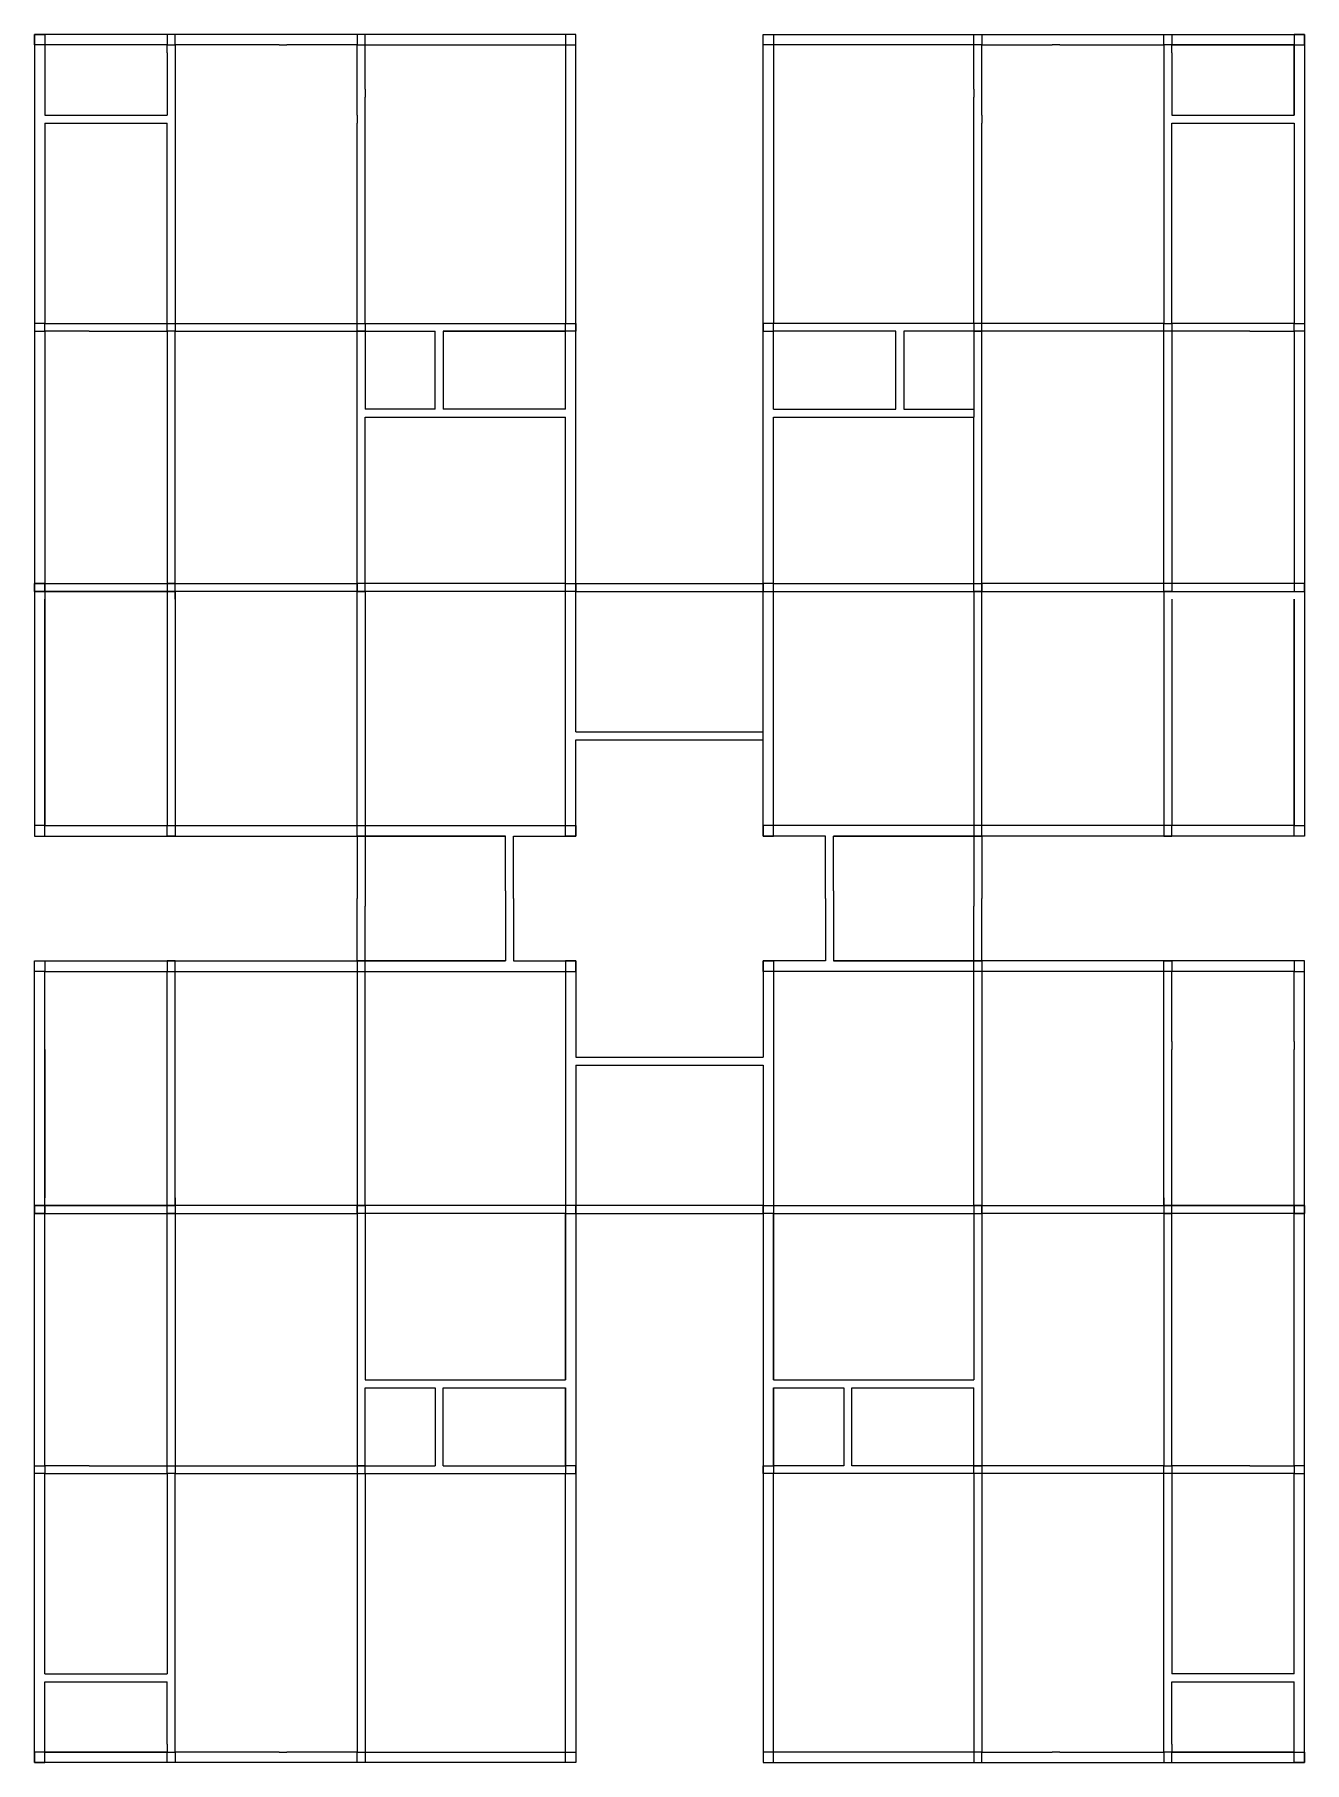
# Model space of a CAD drawing. Header units: millimetres. Extents: x 1.4 to 25.8, y -17.2 to 16.
import ezdxf

# ---------------------------------------------------------------- set-up
doc = ezdxf.new("R2010")
doc.units = ezdxf.units.MM

msp = doc.modelspace()

# ---------------------------------------------------------------- linework, layer by layer
for p, q in [((3.986, 15.681), (3.986, 15.831)), ((7.636, 15.831), (6.286, 15.831)), ((7.636, 14.481), (7.636, 15.831)), ((7.786, 15.831), (11.636, 15.831)), ((7.786, 14.981), (7.786, 15.831)), ((11.636, 15.831), (11.636, 14.981)), ((19.486, 15.831), (15.636, 15.831)), ((15.636, 15.831), (15.636, 14.981)), ((19.486, 14.981), (19.486, 15.831)), ((19.636, 14.481), (19.636, 15.831)), ((19.636, 15.831), (20.986, 15.831)), ((23.286, 15.681), (23.286, 15.831)), ((7.786, 14.981), (7.786, 14.831)), ((15.636, 14.981), (15.636, 14.831)), ((19.486, 14.981), (19.486, 14.831)), ((7.786, 10.481), (7.786, 14.831)), ((11.636, 14.831), (11.636, 10.481)), ((15.636, 14.831), (15.636, 10.481)), ((19.486, 10.481), (19.486, 14.831)), ((1.636, 14.481), (3.986, 14.481)), ((1.636, 14.331), (3.986, 14.331)), ((7.636, 14.481), (7.636, 14.331)), ((7.636, 10.481), (7.636, 14.331)), ((19.636, 14.481), (19.636, 14.331)), ((19.636, 10.481), (19.636, 14.331)), ((23.286, 14.481), (25.636, 14.481)), ((23.286, 14.331), (25.636, 14.331)), ((1.636, 10.481), (3.986, 10.481)), ((2.486, 10.331), (1.636, 10.331)), ((2.636, 10.331), (3.986, 10.331)), ((4.136, 10.481), (7.636, 10.481)), ((4.136, 10.331), (7.636, 10.331)), ((7.636, 10.331), (9.136, 10.331)), ((7.786, 10.481), (11.636, 10.481)), ((9.136, 8.831), (9.136, 10.331)), ((9.286, 10.331), (11.636, 10.331)), ((11.636, 10.331), (9.286, 10.331)), ((9.286, 10.331), (9.286, 8.831)), ((19.486, 10.481), (15.636, 10.481)), ((17.986, 10.331), (15.636, 10.331)), ((17.986, 8.831), (17.986, 10.331)), ((19.636, 10.331), (18.136, 10.331)), ((18.136, 10.331), (18.136, 8.831)), ((23.136, 10.481), (19.636, 10.481)), ((23.136, 10.331), (19.636, 10.331)), ((25.636, 10.481), (23.286, 10.481)), ((24.636, 10.331), (23.286, 10.331)), ((24.786, 10.331), (25.636, 10.331)), ((7.636, 5.331), (7.636, 8.831)), ((9.136, 8.831), (7.786, 8.831)), ((7.786, 5.481), (7.786, 8.681)), ((7.786, 8.681), (11.636, 8.681)), ((11.636, 8.831), (9.286, 8.831)), ((15.636, 8.831), (17.986, 8.831)), ((15.636, 8.681), (19.486, 8.681)), ((18.136, 8.831), (19.486, 8.831)), ((19.486, 8.831), (19.486, 8.681)), ((19.486, 5.481), (19.486, 8.681)), ((19.636, 5.331), (19.636, 8.831)), ((1.636, 5.331), (2.486, 5.331)), ((1.636, 5.331), (2.486, 5.331)), ((1.636, 5.331), (2.486, 5.331)), ((1.636, 5.331), (1.636, 5.181)), ((2.636, 5.331), (4.136, 5.331)), ((4.136, 5.331), (4.136, 0.831)), ((11.636, 5.331), (7.636, 5.331)), ((11.636, 5.481), (7.786, 5.481)), ((11.836, 5.481), (15.436, 5.481)), ((11.836, 5.331), (15.436, 5.331)), ((11.836, 5.331), (15.436, 5.331)), ((15.436, 2.481), (15.436, 5.331)), ((15.636, 5.481), (19.486, 5.481)), ((15.636, 5.331), (19.636, 5.331)), ((23.136, 5.331), (23.136, 0.831)), ((1.636, 0.831), (1.636, 5.181)), ((3.986, 5.181), (3.986, 0.831)), ((23.286, 5.181), (23.286, 0.831)), ((25.636, 0.831), (25.636, 5.181)), ((11.836, 2.631), (15.436, 2.631)), ((11.836, 2.481), (15.436, 2.481)), ((7.786, 0.831), (7.786, 0.631)), ((19.486, 0.831), (19.486, 0.631)), ((7.786, 0.631), (7.786, 0.481)), ((10.486, 0.481), (10.486, 0.631)), ((16.786, 0.481), (16.786, 0.631)), ((19.486, 0.631), (19.486, 0.481)), ((7.786, -0.419), (7.786, -0.719)), ((10.486, -0.419), (10.486, -0.719)), ((16.786, -0.419), (16.786, -0.719)), ((19.486, -0.419), (19.486, -0.719)), ((7.786, -1.769), (7.786, -1.619)), ((10.486, -1.619), (10.486, -1.769)), ((16.786, -1.619), (16.786, -1.769)), ((19.486, -1.769), (19.486, -1.619)), ((3.986, -3.319), (3.986, -1.969)), ((4.136, -6.469), (4.136, -1.969)), ((7.786, -1.969), (7.786, -1.769)), ((19.486, -1.969), (19.486, -1.769)), ((23.136, -6.469), (23.136, -1.969)), ((23.286, -3.319), (23.286, -1.969)), ((1.636, -3.469), (1.636, -3.319)), ((3.986, -3.469), (3.986, -3.319)), ((23.286, -3.319), (23.286, -3.469)), ((25.636, -3.319), (25.636, -3.469)), ((1.636, -3.469), (1.636, -6.319)), ((3.986, -6.319), (3.986, -3.469)), ((11.836, -3.619), (15.436, -3.619)), ((23.286, -6.319), (23.286, -3.469)), ((11.836, -3.769), (15.436, -3.769)), ((15.436, -3.769), (15.436, -6.469)), ((1.636, -6.469), (1.636, -6.319)), ((1.636, -6.469), (2.486, -6.469)), ((1.636, -6.469), (2.486, -6.469)), ((1.636, -6.469), (2.486, -6.469)), ((2.636, -6.469), (4.136, -6.469)), ((11.636, -6.469), (7.636, -6.469)), ((7.636, -6.469), (7.636, -9.969)), ((11.636, -6.619), (7.786, -6.619)), ((7.786, -6.619), (7.786, -9.819)), ((11.636, -9.819), (11.636, -6.619)), ((15.436, -6.469), (11.836, -6.469)), ((11.836, -6.619), (15.436, -6.619)), ((15.636, -6.469), (19.636, -6.469)), ((15.636, -9.819), (15.636, -6.619)), ((15.636, -6.619), (19.486, -6.619)), ((19.486, -6.619), (19.486, -9.819)), ((19.636, -6.469), (19.636, -9.969)), ((24.636, -6.469), (23.136, -6.469)), ((25.636, -6.469), (24.786, -6.469)), ((25.636, -6.469), (24.786, -6.469)), ((25.636, -6.469), (24.786, -6.469)), ((25.636, -6.469), (25.636, -6.319)), ((7.786, -9.819), (11.636, -9.819)), ((15.636, -9.819), (19.486, -9.819)), ((7.786, -9.969), (9.136, -9.969)), ((9.136, -9.969), (9.136, -11.469)), ((9.286, -11.469), (9.286, -9.969)), ((9.286, -9.969), (11.636, -9.969)), ((11.636, -11.469), (11.636, -9.969)), ((15.636, -11.469), (15.636, -9.969)), ((15.636, -9.969), (16.986, -9.969)), ((15.636, -9.969), (16.986, -9.969)), ((16.986, -9.969), (16.986, -11.469)), ((17.136, -11.469), (17.136, -9.969)), ((17.136, -9.969), (19.486, -9.969)), ((2.486, -11.469), (1.636, -11.469)), ((1.636, -11.619), (3.986, -11.619)), ((2.636, -11.469), (3.986, -11.469)), ((4.136, -11.469), (7.636, -11.469)), ((4.136, -11.619), (7.636, -11.619)), ((7.636, -11.469), (9.136, -11.469)), ((7.636, -11.619), (7.636, -15.469)), ((7.786, -11.619), (7.786, -15.969)), ((7.786, -11.619), (11.636, -11.619)), ((9.286, -11.469), (11.636, -11.469)), ((11.636, -15.969), (11.636, -11.619)), ((16.986, -11.469), (15.636, -11.469)), ((19.486, -11.619), (15.636, -11.619)), ((15.636, -15.969), (15.636, -11.619)), ((17.986, -11.469), (17.136, -11.469)), ((19.636, -11.469), (18.136, -11.469)), ((19.486, -11.619), (19.486, -15.969)), ((23.136, -11.469), (19.636, -11.469)), ((23.136, -11.619), (19.636, -11.619)), ((19.636, -11.619), (19.636, -15.469)), ((24.636, -11.469), (23.286, -11.469)), ((25.636, -11.619), (23.286, -11.619)), ((24.786, -11.469), (25.636, -11.469)), ((1.636, -15.469), (3.986, -15.469)), ((7.636, -15.469), (7.636, -15.619)), ((19.636, -15.469), (19.636, -15.619)), ((25.636, -15.469), (23.286, -15.469)), ((1.636, -16.969), (1.636, -15.619)), ((1.636, -15.619), (3.986, -15.619)), ((7.636, -15.619), (7.636, -16.969)), ((19.636, -15.619), (19.636, -16.969)), ((23.286, -15.619), (25.636, -15.619)), ((7.786, -15.969), (7.786, -16.119)), ((7.786, -16.119), (7.786, -16.969)), ((11.636, -16.969), (11.636, -16.119)), ((15.636, -16.969), (15.636, -16.119)), ((19.486, -15.969), (19.486, -16.119)), ((19.486, -16.119), (19.486, -16.969)), ((3.986, -16.819), (3.986, -16.969)), ((23.286, -16.819), (23.286, -16.969)), ((7.636, -16.969), (6.286, -16.969)), ((7.786, -16.969), (11.636, -16.969)), ((19.486, -16.969), (15.636, -16.969)), ((19.636, -16.969), (20.986, -16.969))]:
    msp.add_line(p, q)
at = {"color": 1}
for points in [[(1.436, 16.031), (1.636, 16.031), (1.636, 15.831), (1.436, 15.831)], [(3.986, 15.831), (4.136, 15.831), (4.136, 16.031), (3.986, 16.031)], [(7.636, 15.831), (7.786, 15.831), (7.786, 16.031), (7.636, 16.031)], [(11.636, 15.831), (11.836, 15.831), (11.836, 16.031), (11.636, 16.031)], [(15.636, 15.831), (15.436, 15.831), (15.436, 16.031), (15.636, 16.031)], [(19.636, 15.831), (19.486, 15.831), (19.486, 16.031), (19.636, 16.031)], [(23.286, 15.831), (23.136, 15.831), (23.136, 16.031), (23.286, 16.031)], [(25.836, 16.031), (25.636, 16.031), (25.636, 15.831), (25.836, 15.831)], [(1.636, 10.481), (1.436, 10.481), (1.436, 10.331), (1.636, 10.331)], [(3.986, 10.481), (4.136, 10.481), (4.136, 10.331), (3.986, 10.331)], [(7.636, 10.481), (7.786, 10.481), (7.786, 10.331), (7.636, 10.331)], [(11.636, 10.481), (11.836, 10.481), (11.836, 10.331), (11.636, 10.331)], [(15.636, 10.481), (15.436, 10.481), (15.436, 10.331), (15.636, 10.331)], [(19.636, 10.481), (19.486, 10.481), (19.486, 10.331), (19.636, 10.331)], [(23.136, 10.481), (23.286, 10.481), (23.286, 10.331), (23.136, 10.331)], [(25.636, 10.481), (25.836, 10.481), (25.836, 10.331), (25.636, 10.331)], [(1.436, 5.331), (1.636, 5.331), (1.636, 5.481), (1.436, 5.481)], [(3.986, 5.331), (4.136, 5.331), (4.136, 5.481), (3.986, 5.481)], [(7.636, 5.331), (7.786, 5.331), (7.786, 5.481), (7.636, 5.481)], [(11.636, 5.481), (11.836, 5.481), (11.836, 5.331), (11.636, 5.331)], [(15.636, 5.481), (15.436, 5.481), (15.436, 5.331), (15.636, 5.331)], [(19.636, 5.331), (19.486, 5.331), (19.486, 5.481), (19.636, 5.481)], [(1.436, 0.631), (1.636, 0.631), (1.636, 0.831), (1.436, 0.831)], [(3.986, 0.831), (4.136, 0.831), (4.136, 0.631), (3.986, 0.631)], [(7.636, 0.831), (7.786, 0.831), (7.786, 0.631), (7.636, 0.631)], [(11.636, 0.831), (11.836, 0.831), (11.836, 0.631), (11.636, 0.631)], [(15.636, 0.831), (15.436, 0.831), (15.436, 0.631), (15.636, 0.631)], [(19.636, 0.831), (19.486, 0.831), (19.486, 0.631), (19.636, 0.631)], [(23.286, 0.831), (23.136, 0.831), (23.136, 0.631), (23.286, 0.631)], [(25.836, 0.631), (25.636, 0.631), (25.636, 0.831), (25.836, 0.831)], [(1.436, -1.769), (1.636, -1.769), (1.636, -1.969), (1.436, -1.969)], [(3.986, -1.969), (4.136, -1.969), (4.136, -1.769), (3.986, -1.769)], [(7.636, -1.969), (7.786, -1.969), (7.786, -1.769), (7.636, -1.769)], [(11.636, -1.969), (11.836, -1.969), (11.836, -1.769), (11.636, -1.769)], [(15.636, -1.969), (15.436, -1.969), (15.436, -1.769), (15.636, -1.769)], [(19.636, -1.969), (19.486, -1.969), (19.486, -1.769), (19.636, -1.769)], [(23.286, -1.969), (23.136, -1.969), (23.136, -1.769), (23.286, -1.769)], [(25.836, -1.769), (25.636, -1.769), (25.636, -1.969), (25.836, -1.969)], [(1.436, -6.469), (1.636, -6.469), (1.636, -6.619), (1.436, -6.619)], [(3.986, -6.469), (4.136, -6.469), (4.136, -6.619), (3.986, -6.619)], [(7.636, -6.469), (7.786, -6.469), (7.786, -6.619), (7.636, -6.619)], [(11.636, -6.619), (11.836, -6.619), (11.836, -6.469), (11.636, -6.469)], [(15.636, -6.619), (15.436, -6.619), (15.436, -6.469), (15.636, -6.469)], [(19.636, -6.469), (19.486, -6.469), (19.486, -6.619), (19.636, -6.619)], [(23.286, -6.469), (23.136, -6.469), (23.136, -6.619), (23.286, -6.619)], [(25.836, -6.469), (25.636, -6.469), (25.636, -6.619), (25.836, -6.619)], [(1.636, -11.619), (1.436, -11.619), (1.436, -11.469), (1.636, -11.469)], [(3.986, -11.469), (4.136, -11.469), (4.136, -11.619), (3.986, -11.619)], [(7.636, -11.619), (7.786, -11.619), (7.786, -11.469), (7.636, -11.469)], [(11.636, -11.619), (11.836, -11.619), (11.836, -11.469), (11.636, -11.469)], [(15.636, -11.619), (15.436, -11.619), (15.436, -11.469), (15.636, -11.469)], [(19.636, -11.619), (19.486, -11.619), (19.486, -11.469), (19.636, -11.469)], [(23.136, -11.469), (23.286, -11.469), (23.286, -11.619), (23.136, -11.619)], [(25.636, -11.619), (25.836, -11.619), (25.836, -11.469), (25.636, -11.469)], [(1.436, -17.169), (1.636, -17.169), (1.636, -16.969), (1.436, -16.969)], [(3.986, -16.969), (4.136, -16.969), (4.136, -17.169), (3.986, -17.169)], [(7.636, -16.969), (7.786, -16.969), (7.786, -17.169), (7.636, -17.169)], [(11.636, -16.969), (11.836, -16.969), (11.836, -17.169), (11.636, -17.169)], [(15.636, -16.969), (15.436, -16.969), (15.436, -17.169), (15.636, -17.169)], [(19.636, -16.969), (19.486, -16.969), (19.486, -17.169), (19.636, -17.169)], [(23.286, -16.969), (23.136, -16.969), (23.136, -17.169), (23.286, -17.169)], [(25.836, -17.169), (25.636, -17.169), (25.636, -16.969), (25.836, -16.969)]]:
    msp.add_lwpolyline(points, close=True, dxfattribs=at)
for points in [[(11.836, 2.631), (11.836, 16.031), (1.436, 16.031), (1.436, 0.631), (10.486, 0.631)], [(15.436, 5.331), (15.436, 16.031), (25.836, 16.031), (25.836, 0.631), (16.786, 0.631)], [(3.986, 15.831), (1.636, 15.831), (1.636, 14.481)], [(3.986, 15.681), (3.986, 14.481)], [(6.136, 15.831), (4.136, 15.831)], [(4.136, 15.831), (4.136, 14.331)], [(21.136, 15.831), (23.136, 15.831)], [(23.136, 15.831), (23.136, 14.331)], [(23.286, 15.831), (25.636, 15.831), (25.636, 14.481)], [(25.636, 14.481), (25.636, 15.831), (23.286, 15.831)], [(23.286, 15.681), (23.286, 14.481)], [(11.636, 14.981), (11.636, 14.831)], [(1.636, 14.331), (1.636, 10.481)], [(3.986, 10.481), (3.986, 14.331)], [(4.136, 14.331), (4.136, 10.481)], [(23.136, 14.331), (23.136, 10.481)], [(23.286, 10.481), (23.286, 14.331)], [(25.636, 14.331), (25.636, 10.481)], [(25.836, 14.481), (25.836, 14.331)], [(1.636, 10.331), (1.636, 5.331)], [(3.986, 10.331), (3.986, 5.331), (4.136, 5.331), (4.136, 10.331)], [(7.636, 8.831), (7.636, 8.831), (7.636, 10.331)], [(7.786, 10.331), (7.786, 8.831)], [(11.636, 8.831), (11.636, 10.331)], [(15.636, 8.831), (15.636, 10.331)], [(19.486, 10.331), (19.486, 8.831)], [(19.636, 8.831), (19.636, 8.831), (19.636, 10.331)], [(23.286, 10.331), (23.286, 5.331), (23.136, 5.331), (23.136, 10.331)], [(25.636, 10.331), (25.636, 5.331)], [(11.636, 5.481), (11.636, 8.681)], [(15.636, 5.481), (15.636, 8.681)], [(2.486, 5.331), (2.636, 5.331)], [(4.136, 5.181), (4.136, 5.331), (3.986, 5.331), (3.986, 5.181)], [(7.636, 0.831), (7.636, 5.331), (7.786, 5.331), (7.786, 0.831)], [(7.786, 0.831), (11.636, 0.831), (11.636, 5.331)], [(19.486, 0.831), (15.636, 0.831), (15.636, 5.331)], [(19.636, 0.831), (19.636, 5.331), (19.486, 5.331), (19.486, 0.831)], [(1.636, 5.181), (1.636, 0.831), (3.986, 0.831)], [(25.636, 5.181), (25.636, 0.831), (23.286, 0.831)], [(10.636, 0.631), (11.836, 0.631), (11.836, 2.481)], [(16.636, 0.631), (15.436, 0.631), (15.436, 2.481)], [(4.136, 0.831), (7.636, 0.831)], [(7.636, 0.631), (7.636, 0.831), (10.636, 0.831)], [(19.636, 0.631), (19.636, 0.831), (16.636, 0.831)], [(23.136, 0.831), (19.636, 0.831)], [(7.786, 0.631), (7.636, 0.631)], [(10.486, 0.631), (7.636, 0.631), (7.636, -0.569)], [(7.786, 0.481), (7.786, -0.419)], [(10.486, -0.419), (10.486, 0.481)], [(10.636, -0.569), (10.636, 0.631)], [(16.636, -0.569), (16.636, 0.631)], [(16.786, 0.631), (19.636, 0.631), (19.636, -0.569)], [(16.786, -0.419), (16.786, 0.481)], [(19.486, 0.631), (19.636, 0.631)], [(19.486, 0.481), (19.486, -0.419)], [(10.486, -1.769), (7.636, -1.769), (7.636, -0.569)], [(10.636, -0.569), (10.636, -1.769)], [(16.636, -0.569), (16.636, -1.769)], [(16.786, -1.769), (19.636, -1.769), (19.636, -0.569)], [(7.786, -1.619), (7.786, -0.719)], [(10.486, -0.719), (10.486, -1.619)], [(16.786, -0.719), (16.786, -1.619)], [(19.486, -1.619), (19.486, -0.719)], [(11.836, -3.769), (11.836, -17.169), (1.436, -17.169), (1.436, -1.769), (10.486, -1.769)], [(1.636, -3.319), (1.636, -1.969), (3.986, -1.969)], [(4.136, -1.969), (7.636, -1.969)], [(7.786, -1.769), (7.636, -1.769)], [(7.636, -1.769), (7.636, -1.969), (10.636, -1.969)], [(7.636, -1.969), (7.636, -6.469), (7.786, -6.469), (7.786, -1.969)], [(7.786, -1.969), (11.636, -1.969), (11.636, -6.469)], [(10.636, -1.769), (11.836, -1.769), (11.836, -3.619)], [(16.636, -1.769), (15.436, -1.769), (15.436, -3.619)], [(15.436, -6.469), (15.436, -17.169), (25.836, -17.169), (25.836, -1.769), (16.786, -1.769)], [(19.486, -1.969), (15.636, -1.969), (15.636, -6.469)], [(19.636, -1.769), (19.636, -1.969), (16.636, -1.969)], [(19.486, -1.769), (19.636, -1.769)], [(19.636, -1.969), (19.636, -6.469), (19.486, -6.469), (19.486, -1.969)], [(23.136, -1.969), (19.636, -1.969)], [(25.636, -3.319), (25.636, -1.969), (23.286, -1.969)], [(1.636, -6.319), (1.636, -3.469)], [(25.636, -6.319), (25.636, -3.469)], [(1.636, -11.469), (1.636, -6.469)], [(2.486, -6.469), (2.636, -6.469)], [(4.136, -6.319), (4.136, -6.469), (3.986, -6.469), (3.986, -6.319)], [(3.986, -11.469), (3.986, -6.469), (4.136, -6.469), (4.136, -11.469)], [(11.636, -6.619), (11.636, -9.819)], [(15.636, -6.619), (15.636, -9.819)], [(23.136, -6.319), (23.136, -6.469), (23.286, -6.469), (23.286, -6.319)], [(23.286, -11.469), (23.286, -6.469), (23.136, -6.469), (23.136, -11.469)], [(24.786, -6.469), (24.636, -6.469)], [(25.636, -11.469), (25.636, -6.469)], [(7.636, -9.969), (7.636, -9.969), (7.636, -11.469)], [(7.786, -11.469), (7.786, -9.969)], [(11.636, -9.969), (11.636, -11.469)], [(15.636, -9.969), (15.636, -11.469)], [(19.636, -9.969), (19.636, -9.969), (19.636, -11.469), (19.486, -11.469), (19.486, -9.969)], [(1.636, -15.469), (1.636, -11.619)], [(3.986, -11.619), (3.986, -15.469)], [(4.136, -15.469), (4.136, -11.619)], [(23.136, -15.469), (23.136, -11.619)], [(23.286, -11.619), (23.286, -15.469)], [(25.636, -15.469), (25.636, -11.619)], [(4.136, -16.969), (4.136, -15.469)], [(23.136, -16.969), (23.136, -15.469)], [(3.986, -16.969), (1.636, -16.969), (1.636, -15.619)], [(3.986, -16.819), (3.986, -15.619)], [(23.286, -16.969), (25.636, -16.969), (25.636, -15.619)], [(23.286, -16.819), (23.286, -15.619)], [(11.636, -16.119), (11.636, -15.969)], [(11.836, -15.969), (11.836, -16.119)], [(15.436, -15.969), (15.436, -16.119)], [(15.636, -16.119), (15.636, -15.969)], [(1.636, -16.969), (3.986, -16.969)], [(6.136, -16.969), (4.136, -16.969)], [(21.136, -16.969), (23.136, -16.969)], [(25.636, -16.969), (23.286, -16.969)]]:
    msp.add_lwpolyline(points)
at = {"color": 0}
for points in [[(6.286, 16.031), (6.136, 16.031)], [(6.136, 15.831), (6.286, 15.831)], [(21.136, 15.831), (20.986, 15.831)], [(2.486, 10.331), (2.636, 10.331)], [(24.786, 10.331), (24.636, 10.331)], [(2.486, -11.469), (2.636, -11.469)], [(18.136, -11.469), (17.986, -11.469)], [(24.786, -11.469), (24.636, -11.469)], [(6.136, -16.969), (6.286, -16.969)], [(6.286, -17.169), (6.136, -17.169)], [(21.136, -16.969), (20.986, -16.969)], [(20.986, -17.169), (21.136, -17.169)]]:
    msp.add_lwpolyline(points, dxfattribs=at)
for points in [[(1.436, 14.481), (1.436, 14.481)], [(1.636, 14.331), (1.636, 14.331)], [(7.786, 8.831), (7.786, 8.831)], [(7.636, 5.331), (1.436, 5.331), (1.436, 5.481), (7.636, 5.481)], [(7.786, 5.481), (7.636, 5.481), (7.636, 5.331), (7.786, 5.331)], [(19.486, 5.481), (19.636, 5.481), (19.636, 5.331), (19.486, 5.331)], [(19.636, 5.331), (25.836, 5.331), (25.836, 5.481), (19.636, 5.481)], [(7.636, -6.469), (1.436, -6.469), (1.436, -6.619), (7.636, -6.619)], [(7.786, -6.619), (7.636, -6.619), (7.636, -6.469), (7.786, -6.469)], [(19.486, -6.619), (19.636, -6.619), (19.636, -6.469), (19.486, -6.469)], [(19.636, -6.469), (25.836, -6.469), (25.836, -6.619), (19.636, -6.619)], [(1.636, -15.469), (1.636, -15.469)], [(1.436, -15.619), (1.436, -15.619)]]:
    msp.add_lwpolyline(points, close=True)
msp.add_lwpolyline([(7.636, 14.331), (7.636, 14.331)], close=True, dxfattribs=at)
at = {"color": 1}
for points in [[(1.636, 5.331), (1.436, 5.331)], [(1.636, -6.469), (1.436, -6.469)], [(25.636, -6.469), (25.836, -6.469)]]:
    msp.add_lwpolyline(points, dxfattribs=at)

doc.saveas('drawing.dxf')
